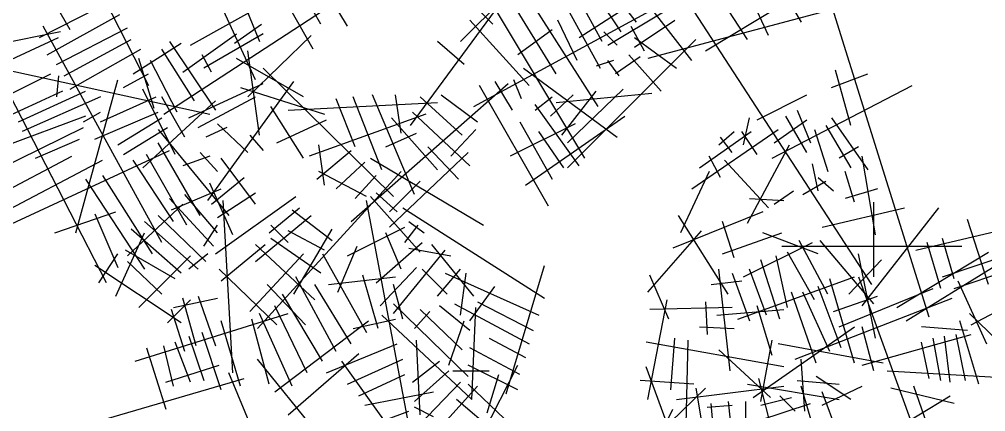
# Model space of a CAD drawing. Extents: x -2773 to 1491, y -7282 to -1928.
# Drawn here: x -1915 to -206, y -5496 to -4803 of the extents above; entities that cross this region are included whole.
import ezdxf

# ---------------------------------------------------------------- set-up
doc = ezdxf.new("R2010")
doc.units = 0

msp = doc.modelspace()

# ---------------------------------------------------------------- linework, layer by layer
at = {"color": 7, "linetype": 'CONTINUOUS'}
for p, q in [((-1134.822046, -4841.998263), (-539.238108, -4249.780179)), ((-589.998058, -4831.845953), (-772.734088, -4439.289965)), ((-1496.91011, -4909.680329), (-1679.646141, -4517.124342)), ((-725.358135, -4875.839296), (-965.622108, -4567.885892)), ((-1334.478059, -4814.925436), (-1466.454141, -4594.958719)), ((-407.262134, -5271.779387), (-840.414127, -4605.111029)), ((-1381.854119, -4811.541333), (-1490.142117, -4622.031546)), ((-823.494144, -4808.157229), (-969.006105, -4622.031546)), ((110.489881, -4628.799752), (-803.190058, -4872.455193)), ((-1077.294103, -4811.541333), (-1216.038071, -4672.793096)), ((-606.918041, -4679.561302), (-532.470115, -4808.157229)), ((-1395.390105, -4855.534676), (-1493.526113, -4682.945406)), ((-627.222127, -4838.614159), (-725.358135, -4686.329509)), ((-914.862053, -5048.428566), (-1117.902063, -4710.018233)), ((-305.742129, -5329.309143), (-498.630042, -4713.402336)), ((-1611.966102, -4848.766469), (-1381.854119, -4720.170543)), ((-1222.806064, -4990.89881), (-1026.534047, -4723.554646)), ((-891.174076, -4957.057776), (-1040.070141, -4723.554646)), ((-925.014042, -4835.230056), (-745.662115, -4720.170543)), ((-1879.302047, -4835.230056), (-1713.486107, -4750.627473)), ((-1825.158102, -4821.693643), (-1865.766061, -4750.627473)), ((-965.622108, -4899.528019), (-1056.990124, -4750.627473)), ((-1764.246056, -4767.547989), (-1686.414134, -4919.832639)), ((-884.406083, -4841.998263), (-925.014042, -4767.547989)), ((-850.566117, -4825.077746), (-897.942069, -4754.011576)), ((-1513.830093, -4784.468506), (-1490.142117, -4841.998263)), ((-1111.134069, -4957.057776), (-779.502081, -4777.700299)), ((-945.318129, -4784.468506), (-887.79008, -4889.375709)), ((-701.670053, -4858.918779), (-566.310081, -4777.700299)), ((-1865.766061, -4865.686986), (-1737.174083, -4794.620816)), ((-1659.342054, -4970.59419), (-1378.470122, -4787.852609)), ((-874.254093, -4848.766469), (-772.734088, -4787.852609)), ((-1662.726051, -5197.329113), (-1872.534054, -4814.925436)), ((-1848.846078, -4882.607503), (-1723.638097, -4818.309539)), ((-1534.134073, -4845.382366), (-1486.75812, -4811.541333)), ((-1012.998061, -4919.832639), (-1117.902063, -4804.773126)), ((-928.398039, -4875.839296), (-962.238112, -4804.773126)), ((-833.646134, -4814.925436), (-809.958051, -4858.918779)), ((-826.878141, -4852.150573), (-755.814105, -4804.773126)), ((-1842.078085, -4825.077746), (-1994.358039, -4855.534676)), ((-1760.862059, -5268.395283), (-1984.206049, -4835.230056)), ((-1984.206049, -4899.528019), (-1845.462081, -4835.230056)), ((-1625.502088, -4896.143916), (-1530.750076, -4828.461849)), ((-1483.374124, -4828.461849), (-1588.278125, -4889.375709)), ((-1510.446097, -4940.13726), (-1398.774102, -4831.845953)), ((-972.390102, -4821.693643), (-1033.302041, -4865.686986)), ((-881.022086, -4825.077746), (-857.33411, -4848.766469)), ((-826.878141, -4835.230056), (-752.430108, -4889.375709)), ((-1835.310091, -4902.912123), (-1716.870103, -4838.614159)), ((-1713.486107, -4899.528019), (-1628.886085, -4845.382366)), ((-1649.190064, -4841.998263), (-1567.974039, -4963.825983)), ((-1128.054053, -4882.607503), (-1175.430112, -4841.998263)), ((-945.318129, -5065.349083), (-718.590036, -4838.614159)), ((-1825.158102, -4926.600846), (-1699.95012, -4855.534676)), ((-1605.198108, -4946.905466), (-1662.726051, -4855.534676)), ((-1574.742139, -4896.143916), (-1591.662122, -4865.686986)), ((-1490.142117, -5007.819326), (-1510.446097, -4858.918779)), ((-816.726044, -4869.071089), (-860.718107, -4899.528019)), ((-779.502081, -4929.984949), (-837.03013, -4865.686986)), ((-1967.286066, -4885.991606), (-1578.126135, -4970.59419)), ((-1676.262144, -4960.44188), (-1703.334117, -4872.455193)), ((-1635.654078, -4967.210086), (-1683.030137, -4875.839296)), ((-1412.310088, -4940.13726), (-1530.750076, -4872.455193)), ((-864.102103, -4875.839296), (-894.558073, -4885.991606)), ((-853.950113, -4902.912123), (-874.254093, -4875.839296)), ((-1940.214093, -4940.13726), (-1858.998068, -4899.528019)), ((-1845.462081, -4902.912123), (-1848.846078, -4940.13726)), ((-1730.40609, -4923.216743), (-1686.414134, -4899.528019)), ((-1253.262141, -5116.110633), (-1483.374124, -4889.375709)), ((-1023.150051, -4889.375709), (-857.33411, -5011.20343)), ((-478.326063, -4923.216743), (-414.030127, -4899.528019)), ((-444.486097, -4990.89881), (-471.558069, -4892.759813)), ((-1815.006112, -5180.408597), (-1740.55808, -4909.680329)), ((-1615.350098, -4977.362396), (-1483.374124, -4916.448536)), ((-1581.510132, -5122.87884), (-1429.230071, -4913.064433)), ((-1327.710066, -5160.103976), (-1050.22213, -4916.448536)), ((-979.158095, -5133.03115), (-1100.98208, -4919.832639)), ((-1073.910107, -4913.064433), (-1043.454137, -4963.825983)), ((-1026.534047, -4943.521363), (-1040.070141, -4909.680329)), ((-583.230064, -5048.428566), (-336.198098, -4919.832639)), ((-1838.694088, -4929.984949), (-2001.126139, -5004.435223)), ((-1916.526117, -4984.130603), (-1798.086129, -4929.984949)), ((-1639.038075, -5041.66036), (-1696.566124, -4926.600846)), ((-1523.982083, -4923.216743), (-1375.086125, -4970.59419)), ((-1216.038071, -5112.72653), (-1290.486103, -4936.753156)), ((-1239.726047, -5004.435223), (-1249.878144, -4936.753156)), ((-1168.662119, -4936.753156), (-1104.366076, -4984.130603)), ((-975.774098, -4973.978293), (-935.166139, -4936.753156)), ((-965.622108, -4950.28957), (-796.422064, -4933.369053)), ((-955.470119, -5007.819326), (-894.558073, -4929.984949)), ((-945.318129, -5021.35574), (-847.18212, -4926.600846)), ((-610.302144, -4980.7465), (-522.318125, -4936.753156)), ((-1771.014049, -4940.13726), (-1909.758124, -5001.05112)), ((-1771.014049, -4984.130603), (-1672.878041, -4940.13726)), ((-1696.566124, -5065.349083), (-1567.974039, -4946.905466)), ((-1622.118091, -5011.20343), (-1662.726051, -4940.13726)), ((-1598.430115, -4994.282913), (-1496.91011, -4940.13726)), ((-1439.382061, -4963.825983), (-1175.430112, -4950.28957)), ((-1320.942073, -5028.123946), (-1354.782039, -4943.521363)), ((-1273.56612, -5068.733186), (-1324.326069, -4940.13726)), ((-1131.438049, -5007.819326), (-1205.886081, -4940.13726)), ((-1002.846071, -4963.825983), (-972.390102, -4940.13726)), ((-925.014042, -5061.96498), (-1002.846071, -4953.673673)), ((-1801.470125, -4984.130603), (-1771.014049, -4967.210086)), ((-1781.166039, -5014.587533), (-1669.494044, -4967.210086)), ((-1412.310088, -5048.428566), (-1469.838137, -4957.057776)), ((-1195.734091, -4970.59419), (-1402.158098, -5045.044463)), ((-1117.902063, -5061.96498), (-1219.422068, -4967.210086)), ((-539.238108, -4963.825983), (-515.550132, -5021.35574)), ((-1798.086129, -4973.978293), (-1943.59809, -5028.123946)), ((-1740.55808, -5024.739843), (-1662.726051, -4977.362396)), ((-1510.446097, -5038.276256), (-1564.590042, -4987.514706)), ((-1459.686041, -5021.35574), (-1371.702129, -4980.7465)), ((-1256.646137, -4977.362396), (-1175.430112, -5068.733186)), ((-931.782036, -4987.514706), (-1046.838134, -5045.044463)), ((-1029.918044, -4984.130603), (-972.390102, -5085.653703)), ((-1019.766054, -5095.806013), (-843.798124, -4973.978293)), ((-633.99012, -5024.739843), (-623.83813, -4977.362396)), ((-579.846068, -5021.35574), (-522.318125, -4980.7465)), ((-522.318125, -5038.276256), (-559.542088, -4973.978293)), ((-478.326063, -4977.362396), (-414.030127, -5068.733186)), ((-1974.054059, -5078.885496), (-1801.470125, -4994.282913)), ((-1730.40609, -5041.66036), (-1652.574061, -4994.282913)), ((-1669.494044, -4997.667016), (-1544.286063, -5149.951666)), ((-1547.670059, -4994.282913), (-1584.894129, -5011.20343)), ((-1266.798127, -5028.123946), (-1212.654075, -5004.435223)), ((-1151.742135, -5045.044463), (-1107.750073, -4997.667016)), ((-952.086122, -5065.349083), (-996.078078, -5001.05112)), ((-725.358135, -5102.57422), (-573.078075, -4997.667016)), ((-711.822042, -5065.349083), (-620.454134, -5001.05112)), ((-677.982076, -5024.739843), (-650.910103, -5001.05112)), ((-610.302144, -5041.66036), (-637.374117, -5001.05112)), ((-508.782139, -4997.667016), (-485.094056, -5072.11729)), ((-488.478053, -4990.89881), (-444.486097, -5065.349083)), ((-1886.070041, -5048.428566), (-1808.238119, -5014.587533)), ((-1595.046119, -5149.951666), (-1669.494044, -5021.35574)), ((-1507.0621, -5007.819326), (-1483.374124, -5034.892153)), ((-654.2941, -5038.276256), (-674.59808, -5011.20343)), ((-1963.902069, -5180.408597), (-1649.190064, -5034.892153)), ((-1564.590042, -5072.11729), (-1595.046119, -5038.276256)), ((-1388.622112, -5085.653703), (-1327.710066, -5034.892153)), ((-1375.086125, -5095.806013), (-1385.238115, -5024.739843)), ((-1260.030134, -5170.256286), (-1121.286059, -5038.276256)), ((-1192.350095, -5028.123946), (-1138.206042, -5085.653703)), ((-627.222127, -5163.48808), (-552.774095, -5024.739843)), ((-430.95011, -5028.123946), (-464.790076, -5048.428566)), ((-1963.902069, -5119.494736), (-1821.774105, -5045.044463)), ((-1953.75008, -5149.951666), (-1767.630053, -5051.81267)), ((-1642.422071, -5160.103976), (-1713.486107, -5051.81267)), ((-1618.734095, -5166.872183), (-1689.79813, -5041.66036)), ((-1578.126135, -5045.044463), (-1625.502088, -5061.96498)), ((-1496.91011, -5129.647046), (-1557.822049, -5048.428566)), ((-1354.782039, -5102.57422), (-1304.02209, -5055.196773)), ((-1293.8701, -5048.428566), (-1094.214086, -5166.872183)), ((-674.59808, -5082.2696), (-694.902059, -5045.044463)), ((-667.830086, -5051.81267), (-589.998058, -5136.415253)), ((-400.494141, -5183.7927), (-424.182117, -5045.044463)), ((-1493.526113, -5349.613763), (-1239.726047, -5072.11729)), ((-1300.638093, -5116.110633), (-1385.238115, -5072.11729)), ((-694.902059, -5072.11729), (-745.662115, -5180.408597)), ((-502.014039, -5105.958323), (-512.166135, -5058.580876)), ((-437.718103, -5126.262943), (-454.638086, -5072.11729)), ((-1798.086129, -5085.653703), (-1693.182127, -5244.70656)), ((-1767.630053, -5078.885496), (-1679.646141, -5217.633733)), ((-1537.518069, -5183.7927), (-1578.126135, -5092.42191)), ((-1574.742139, -5129.647046), (-1517.21409, -5082.2696)), ((-1320.942073, -5119.494736), (-1283.71811, -5078.885496)), ((-1260.030134, -5143.18346), (-1205.886081, -5089.037806)), ((-529.086119, -5112.72653), (-488.478053, -5089.037806)), ((-502.014039, -5082.2696), (-474.942066, -5105.958323)), ((-1645.806068, -5139.799356), (-1557.822049, -5102.57422)), ((-1564.590042, -5153.33577), (-1496.91011, -5109.342426)), ((-1283.71811, -5109.342426), (-1246.494041, -5143.18346)), ((-579.846068, -5129.647046), (-546.006102, -5105.958323)), ((-397.110144, -5102.57422), (-454.638086, -5119.494736)), ((-1571.358036, -5204.09732), (-1649.190064, -5119.494736)), ((-1564.590042, -5180.408597), (-1622.118091, -5112.72653)), ((-1567.974039, -5217.633733), (-1425.846075, -5116.110633)), ((-1537.518069, -5427.44814), (-1554.438053, -5122.87884)), ((-1212.654075, -5589.885015), (-1300.638093, -5122.87884)), ((-1205.886081, -5214.24963), (-1293.8701, -5116.110633)), ((-623.83813, -5119.494736), (-562.926085, -5122.87884)), ((-403.878137, -5258.242973), (-403.878137, -5126.262943)), ((-1852.230075, -5180.408597), (-1743.942076, -5143.18346)), ((-1723.638097, -5221.017837), (-1625.502088, -5129.647046)), ((-1473.222134, -5180.408597), (-1419.078081, -5136.415253)), ((-1432.614068, -5139.799356), (-1361.550139, -5193.94501)), ((-1236.342051, -5136.415253), (-985.926088, -5295.46811)), ((-600.150047, -5143.18346), (-759.198102, -5207.481423)), ((-495.246046, -5170.256286), (-349.734085, -5136.415253)), ((-424.182117, -5309.004523), (-288.822039, -5136.415253)), ((-1781.166039, -5146.567563), (-1740.55808, -5241.322457)), ((-1693.182127, -5160.103976), (-1598.430115, -5244.70656)), ((-1669.494044, -5149.951666), (-1584.894129, -5231.170147)), ((-1496.91011, -5231.170147), (-1398.774102, -5149.951666)), ((-1226.190061, -5160.103976), (-1199.118088, -5180.408597)), ((-661.062093, -5288.699903), (-749.046112, -5149.951666)), ((-650.910103, -5224.40194), (-671.214083, -5160.103976)), ((-329.430105, -5210.865527), (-55.326059, -5146.567563)), ((-282.054046, -5258.242973), (8.969876, -5160.103976)), ((-261.750066, -5278.547593), (93.569898, -5160.103976)), ((-200.838127, -5271.779387), (-238.06209, -5156.719873)), ((-1628.886085, -5251.474767), (-1716.870103, -5173.64039)), ((-1588.278125, -5204.09732), (-1564.590042, -5166.872183)), ((-1439.382061, -5197.329113), (-1469.838137, -5166.872183)), ((-1375.086125, -5210.865527), (-1439.382061, -5177.024493)), ((-1429.230071, -5288.699903), (-1361.550139, -5173.64039)), ((-1334.478059, -5221.017837), (-1232.958054, -5170.256286)), ((-1232.958054, -5197.329113), (-1209.270078, -5166.872183)), ((-803.190058, -5285.3158), (-708.438046, -5177.024493)), ((-1743.942076, -5292.084007), (-1693.182127, -5180.408597)), ((-1381.854119, -5251.474767), (-1469.838137, -5190.560907)), ((-1239.726047, -5244.70656), (-1266.798127, -5180.408597)), ((-671.214083, -5217.633733), (-566.310081, -5180.408597)), ((-502.014039, -5217.633733), (-600.150047, -5180.408597)), ((-485.094056, -5288.699903), (-535.854112, -5193.94501)), ((-403.878137, -5305.62042), (-498.630042, -5193.94501)), ((-261.750066, -5261.627077), (-282.054046, -5190.560907)), ((-1639.038075, -5261.627077), (-1727.022093, -5210.865527)), ((-1557.822049, -5265.01118), (-1479.990127, -5200.713217)), ((-1392.006108, -5298.852213), (-1496.91011, -5200.713217)), ((-1351.398042, -5285.3158), (-1317.558076, -5204.09732)), ((-1283.71811, -5268.395283), (-1202.502085, -5197.329113)), ((-1253.262141, -5322.540937), (-1161.894125, -5210.865527)), ((-1226.190061, -5207.481423), (-1151.742135, -5221.017837)), ((-1111.134069, -5292.084007), (-1185.582102, -5200.713217)), ((-633.99012, -5258.242973), (-512.166135, -5197.329113)), ((-566.310081, -5204.09732), (-248.21408, -5204.09732)), ((-285.438042, -5278.547593), (-309.126125, -5197.329113)), ((-1774.398046, -5268.395283), (-1740.55808, -5217.633733)), ((-1611.966102, -5221.017837), (-1703.334117, -5312.388627)), ((-1581.510132, -5217.633733), (-1615.350098, -5244.70656)), ((-1507.0621, -5319.156833), (-1412.310088, -5217.633733)), ((-1378.470122, -5217.633733), (-1300.638093, -5356.38197)), ((-569.694078, -5332.693247), (-603.534044, -5227.786043)), ((-556.158091, -5312.388627), (-576.462071, -5221.017837)), ((-508.782139, -5298.852213), (-556.158091, -5214.24963)), ((-447.870093, -5288.699903), (-390.342044, -5227.786043)), ((-400.494141, -5366.53428), (-430.95011, -5217.633733)), ((-363.270071, -5312.388627), (-200.838127, -5214.24963)), ((-1628.886085, -5339.461453), (-1781.166039, -5237.938353)), ((-1662.726051, -5288.699903), (-1723.638097, -5231.170147)), ((-1459.686041, -5342.845557), (-1561.206046, -5244.70656)), ((-1276.950117, -5309.004523), (-1212.654075, -5241.322457)), ((-1202.502085, -5244.70656), (-1158.510129, -5288.699903)), ((-1175.430112, -5292.084007), (-1134.822046, -5244.70656)), ((-1053.606127, -5464.673192), (-985.926088, -5237.938353)), ((-657.678097, -5424.063951), (-677.982076, -5244.70656)), ((-593.382054, -5325.92504), (-623.83813, -5244.70656)), ((-346.350088, -5336.07735), (-194.070134, -5241.322457)), ((-1354.782039, -5390.223003), (-1425.846075, -5258.242973)), ((-1368.318132, -5271.779387), (-1249.878144, -5258.242973)), ((-1280.334113, -5349.613763), (-1307.406086, -5254.85887)), ((-1161.894125, -5251.474767), (-996.078078, -5325.92504)), ((-1134.822046, -5325.92504), (-1124.670056, -5251.474767)), ((-765.966095, -5332.693247), (-799.806061, -5254.85887)), ((-654.2941, -5251.474767), (-623.83813, -5336.07735)), ((-644.14211, -5332.693247), (-437.718103, -5258.242973)), ((-437.718103, -5410.527623), (-481.710059, -5261.627077)), ((-430.95011, -5258.242973), (-285.438042, -5657.567082)), ((-231.294097, -5342.845557), (-58.710056, -5251.474767)), ((-1408.926091, -5342.845557), (-1476.60613, -5271.779387)), ((-1327.710066, -5376.68659), (-1392.006108, -5271.779387)), ((-1236.342051, -5332.693247), (-1253.262141, -5271.779387)), ((-1117.902063, -5336.07735), (-1073.910107, -5275.16349)), ((-691.518063, -5271.779387), (-637.374117, -5265.01118)), ((-461.40608, -5383.454797), (-502.014039, -5275.16349)), ((-464.790076, -5346.22966), (-298.974135, -5278.547593)), ((-254.982073, -5265.01118), (-204.222124, -5376.68659)), ((-1642.422071, -5312.388627), (-1564.590042, -5295.46811)), ((-1601.814112, -5380.070693), (-1625.502088, -5295.46811)), ((-1598.430115, -5292.084007), (-1567.974039, -5380.070693)), ((-1378.470122, -5407.14352), (-1449.534051, -5288.699903)), ((-505.398036, -5410.527623), (-549.390098, -5285.3158)), ((-542.622105, -5403.759417), (-265.134063, -5295.46811)), ((-481.710059, -5390.223003), (-529.086119, -5285.3158)), ((-474.942066, -5319.156833), (-397.110144, -5292.084007)), ((-1611.966102, -5298.852213), (-1652.574061, -5339.461453)), ((-1405.542095, -5427.44814), (-1463.070144, -5309.004523)), ((-1121.286059, -5434.216347), (-1253.262141, -5305.62042)), ((-1117.902063, -5352.997867), (-1172.046115, -5309.004523)), ((-1144.974036, -5305.62042), (-1012.998061, -5376.68659)), ((-1114.518066, -5474.825587), (-1107.750073, -5312.388627)), ((-1104.366076, -5302.236317), (-1006.230068, -5352.997867)), ((-803.190058, -5474.825587), (-769.350091, -5298.852213)), ((-654.2941, -5312.388627), (-799.806061, -5315.77273)), ((-701.670053, -5302.236317), (-698.286056, -5359.766073)), ((-583.230064, -5396.99121), (-610.302144, -5309.004523)), ((-1710.10211, -5407.14352), (-1439.382061, -5322.540937)), ((-1622.118091, -5390.223003), (-1645.806068, -5315.77273)), ((-1432.614068, -5451.136778), (-1490.142117, -5322.540937)), ((-1114.518066, -5474.825587), (-1273.56612, -5325.92504)), ((-1188.966098, -5319.156833), (-1216.038071, -5349.613763)), ((-1131.438049, -5386.8389), (-1205.886081, -5315.77273)), ((-681.366073, -5325.92504), (-562.926085, -5315.77273)), ((-234.678093, -5322.540937), (-123.006098, -5430.832158)), ((-1523.982083, -5451.136778), (-1557.822049, -5336.07735)), ((-1473.222134, -5447.75276), (-1503.678103, -5332.693247)), ((-1463.070144, -5461.289174), (-1297.254097, -5336.07735)), ((-1324.326069, -5349.613763), (-1249.878144, -5332.693247)), ((-1155.126132, -5413.911727), (-1128.054053, -5336.07735)), ((-711.822042, -5346.22966), (-650.910103, -5349.613763)), ((-617.070137, -5471.441398), (-437.718103, -5346.22966)), ((-403.878137, -5424.063951), (-424.182117, -5346.22966)), ((-238.06209, -5352.997867), (-319.278115, -5346.22966)), ((-217.75811, -5447.75276), (-251.598076, -5336.07735)), ((-1615.350098, -5363.150177), (-1588.278125, -5440.984554)), ((-1557.822049, -5457.904985), (-1591.662122, -5356.38197)), ((-424.182117, -5413.911727), (-231.294097, -5359.766073)), ((-268.518059, -5444.368571), (-278.670049, -5363.150177)), ((-241.446086, -5440.984554), (-258.366069, -5359.766073)), ((-1642.422071, -5451.136778), (-1659.342054, -5380.070693)), ((-1611.966102, -5444.368571), (-1639.038075, -5373.302487)), ((-1371.702129, -5427.44814), (-1246.494041, -5376.68659)), ((-1205.886081, -5501.898414), (-1212.654075, -5369.918383)), ((-1084.062097, -5366.53428), (-1019.766054, -5400.375313)), ((-562.926085, -5417.29583), (-806.574054, -5373.302487)), ((-762.582098, -5457.904985), (-755.814105, -5366.53428)), ((-735.510125, -5518.818845), (-732.126129, -5369.918383)), ((-603.534044, -5478.209605), (-583.230064, -5369.918383)), ((-386.958047, -5410.527623), (-573.078075, -5376.68659)), ((-305.742129, -5437.600365), (-319.278115, -5373.302487)), ((-285.438042, -5440.984554), (-298.974135, -5366.53428)), ((-1689.79813, -5383.454797), (-1655.958058, -5491.746018)), ((-1439.382061, -5501.898414), (-1314.17408, -5393.607107)), ((-1029.918044, -5430.832158), (-1117.902063, -5383.454797)), ((-586.614061, -5471.441398), (-677.982076, -5386.8389)), ((-1655.958058, -5444.368571), (-1561.206046, -5413.911727)), ((-1249.878144, -5704.944529), (-1493.526113, -5403.759417)), ((-1249.878144, -5539.123465), (-1344.630049, -5407.14352)), ((-1334.478059, -5447.75276), (-1236.342051, -5403.759417)), ((-1219.422068, -5444.368571), (-1172.046115, -5407.14352)), ((-1141.590039, -5627.110152), (-1033.302041, -5413.911727)), ((-1033.302041, -5457.904985), (-1121.286059, -5413.911727)), ((-525.702122, -5495.130207), (-532.470115, -5403.759417)), ((-1419.078081, -5728.633252), (-1544.286063, -5427.44814)), ((-1314.17408, -5468.05738), (-1232.958054, -5430.832158)), ((-1216.038071, -5478.209605), (-1155.126132, -5424.063951)), ((-1148.358139, -5424.063951), (-1084.062097, -5424.063951)), ((-1087.446093, -5498.514225), (-1067.142113, -5430.832158)), ((-762.582098, -5535.739362), (-806.574054, -5417.29583)), ((-444.486097, -5474.825587), (-505.398036, -5434.216347)), ((-380.190054, -5424.063951), (-153.462068, -5437.600365)), ((-1865.766061, -5539.123465), (-1517.21409, -5437.600365)), ((-1239.726047, -5552.659878), (-1134.822046, -5444.368571)), ((-1232.958054, -5593.269118), (-1104.366076, -5451.136778)), ((-1056.990124, -5508.66662), (-1121.286059, -5447.75276)), ((-721.974139, -5447.75276), (-816.726044, -5440.984554)), ((-752.430108, -5474.825587), (-562.926085, -5451.136778)), ((-627.222127, -5447.75276), (-464.790076, -5474.825587)), ((-562.926085, -5613.573738), (-606.918041, -5437.600365)), ((-539.238108, -5440.984554), (-464.790076, -5447.75276)), ((-502.014039, -5552.659878), (-532.470115, -5451.136778)), ((-495.246046, -5484.977812), (-424.182117, -5451.136778)), ((-309.126125, -5518.818845), (-332.814102, -5451.136778)), ((-1304.02209, -5484.977812), (-1182.198105, -5461.289174)), ((-820.110041, -5569.580395), (-701.670053, -5454.520967)), ((-718.590036, -5454.520967), (-694.902059, -5596.653222)), ((-569.694078, -5468.05738), (-542.622105, -5495.130207)), ((-464.790076, -5542.507568), (-495.246046, -5461.289174)), ((-261.750066, -5481.593794), (-373.422061, -5454.520967)), ((-346.350088, -5515.434827), (-268.518059, -5468.05738)), ((-1073.910107, -5532.355258), (-1141.590039, -5474.825587)), ((-698.286056, -5488.362), (-654.2941, -5484.977812)), ((-688.134066, -5515.434827), (-691.518063, -5481.593794)), ((-661.062093, -5478.209605), (-657.678097, -5512.050638)), ((-630.606124, -5478.209605), (-630.606124, -5522.202948)), ((-606.918041, -5512.050638), (-515.550132, -5481.593794)), ((-603.534044, -5484.977812), (-549.390098, -5471.441398)), ((-1280.334113, -5515.434827), (-1226.190061, -5495.130207)), ((-1182.198105, -5505.282432), (-1216.038071, -5488.362)), ((-870.870097, -5721.865045), (-759.198102, -5491.746018))]:
    msp.add_line(p, q, dxfattribs=at)

doc.saveas('drawing.dxf')
